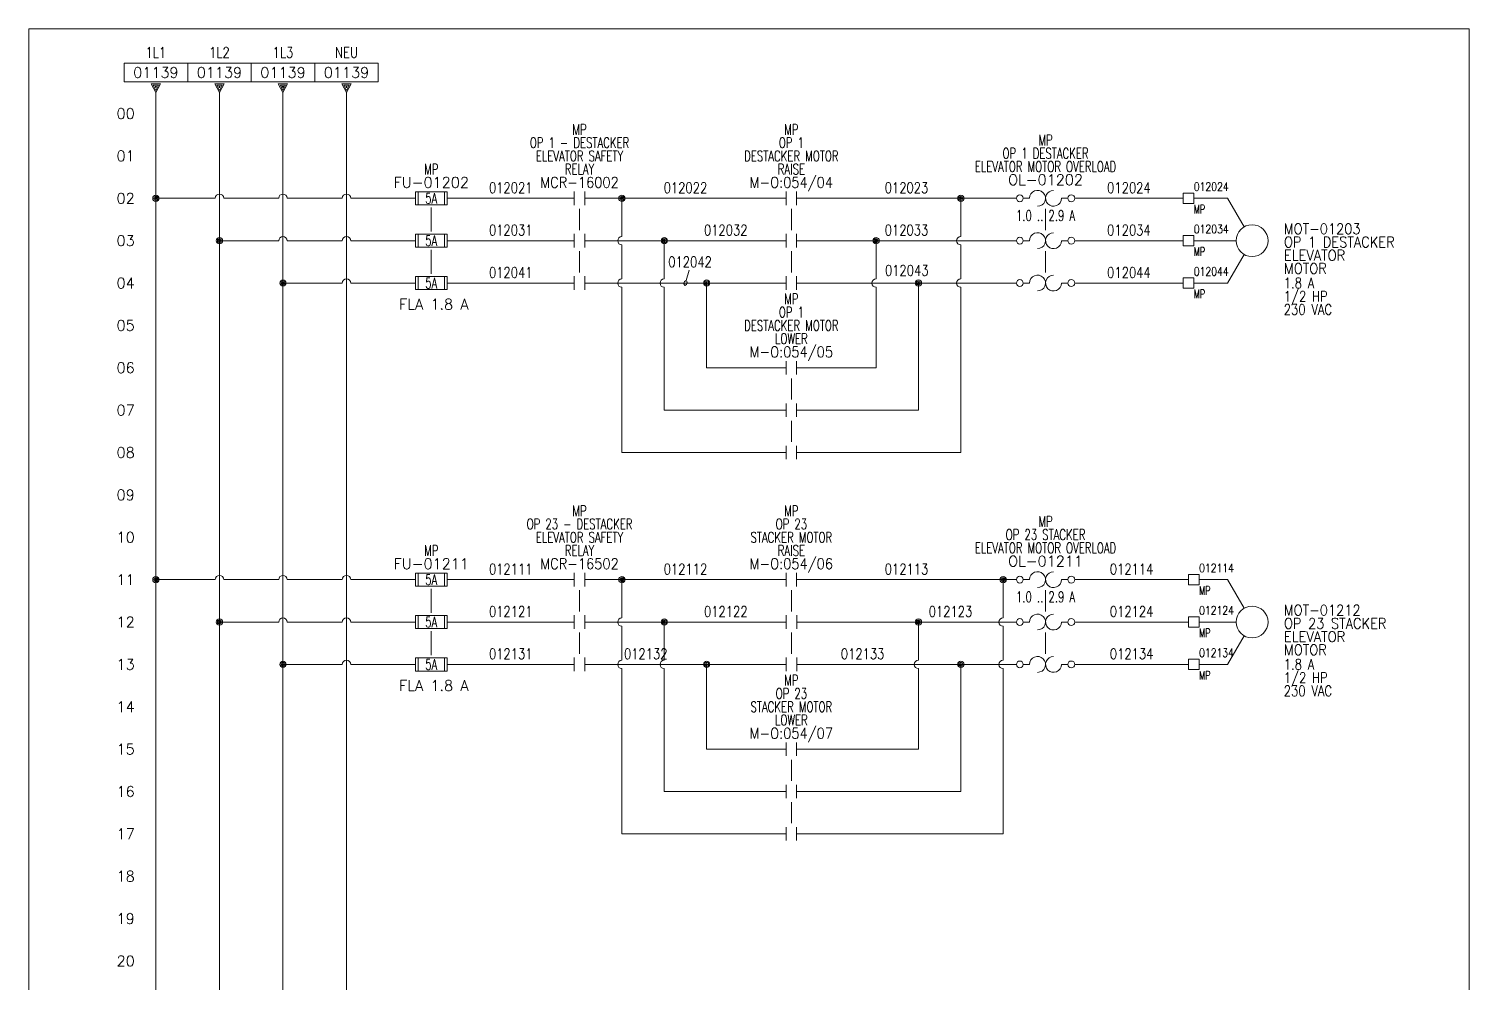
# Model space of a CAD drawing. Header units: inches. Extents: x 0 to 17, y 0 to 23.
# Drawn here: x 0 to 17, y 11.75 to 23 of the extents above; entities that cross this region are included whole.
import ezdxf
from ezdxf.enums import TextEntityAlignment as Align

# ---------------------------------------------------------------- set-up
doc = ezdxf.new("R2010")
doc.units = ezdxf.units.IN
doc.header["$MEASUREMENT"] = 0
doc.layers.get('0').update_dxf_attribs({"lineweight": 5})
for name, color, linetype, lineweight in [('DESC', 1, 'Continuous', 5), ('DESCCHILD', 1, 'Continuous', 5), ('LINK', 7, 'Continuous', 5), ('LOC', 252, 'Continuous', 5), ('MISC', 2, 'Continuous', 5), ('SYMS', 7, 'Continuous', 5), ('TAGS', 2, 'Continuous', 5), ('Title_Block_Info', 2, 'Continuous', 5), ('WIRENO', 1, 'Continuous', 5), ('WIRES', 7, 'Continuous', 5), ('XREF', 1, 'Continuous', 5)]:
    doc.layers.add(name, color=color, linetype=linetype, lineweight=lineweight)
doc.layers.add('WIRENO_DEST', color=1, linetype='Continuous')
doc.styles.get("Standard").update_dxf_attribs({"font": 'romans.shx'})
doc.styles.add('WD', font='romans.shx')

# ---------------------------------------------------------------- blocks, each defined once
blk = doc.blocks.new('WD_MLRH')
at = {"color": 2, "style": 'WD'}
blk.add_attdef('RUNGFIRST', text='', height=0.125, dxfattribs=at).set_placement((-0.25, 0), align=Align.MIDDLE_RIGHT)
at = {"style": 'WD', "flags": 1}
for tag, p in [('RUNGHORV', (-0.25, -0.127)), ('RUNGINC', (-0.25, -0.163)), ('WIRE-START', (-0.25, -0.356)), ('WIREMODE', (-0.25, -0.281)), ('RUNGDIST', (-0.25, -0.2)), ('RUNGCNT', (-0.25, -0.237)), ('WIREFMT', (-0.25, -0.321)), ('WIRE-GSUF', (-0.25, -0.396)), ('PH3SPACE', (-0.25, -0.437))]:
    blk.add_attdef(tag, text='', height=0.025, dxfattribs=at).set_placement(p, align=Align.RIGHT)
blk = doc.blocks.new('HA2D2')
for p, q in [((0.375, 0.344), (-0.375, 0.344)), ((-0.375, 0.344), (-0.375, 0.125)), ((0.375, 0.125), (0.375, 0.344)), ((-0.375, 0.125), (0.375, 0.125)), ((0.055, 0.102), (-0.055, 0.102)), ((-0.055, 0.102), (0, 0)), ((0, 0.023), (-0.031, 0.086)), ((-0.031, 0.086), (0.031, 0.086)), ((0, 0.055), (-0.008, 0.07)), ((-0.008, 0.07), (0.008, 0.07)), ((0, 0), (0.055, 0.102)), ((0.031, 0.086), (0, 0.023)), ((0.008, 0.07), (0, 0.055))]:
    blk.add_line(p, q)
at = {"style": 'WD', "width": 0.8, "flags": 8}
for tag, p in [('DESC1', (0, 0.722)), ('WIRENO', (0, 0.534))]:
    blk.add_attdef(tag, text='', height=0.125, dxfattribs=at).set_placement(p, align=Align.TOP_CENTER)
at = {"style": 'WD'}
blk.add_attdef('XREF', text='', height=0.125, dxfattribs=at).set_placement((0, 0.172), align=Align.CENTER)
at = {"style": 'WD', "flags": 1}
for tag, p in [('X8TERM01', (0, 0)), ('SIGCODE', (0.088, 0.066))]:
    blk.add_attdef(tag, p, '', height=0.01, dxfattribs=at)
blk = doc.blocks.new('WDDOT')
for radius in [0.0375, 0.0234, 0.0116]:
    blk.add_circle((0, 0), radius)
blk = doc.blocks.new('HFU1')
for p, q in [((-0.188, -0.078), (-0.188, 0.078)), ((-0.188, 0.078), (0.188, 0.078)), ((-0.156, 0.078), (-0.156, -0.078)), ((0.156, 0.078), (0.156, -0.078)), ((0.188, 0.078), (0.188, -0.078)), ((0.188, -0.078), (-0.188, -0.078))]:
    blk.add_line(p, q)
at = {"style": 'WD', "width": 0.7}
for tag, p in [('INST', (0, 0.451)), ('LOC', (0, 0.281))]:
    blk.add_attdef(tag, text='', height=0.125, dxfattribs=at).set_placement(p, align=Align.CENTER)
at = {"style": 'WD'}
blk.add_attdef('TAG1', text='', height=0.125, dxfattribs=at).set_placement((0, 0.125), align=Align.CENTER)
at = {"linetype": 'Continuous', "style": 'WD', "flags": 9}
for tag, p in [('ASSYCODE', (0.157, 0.251)), ('MFG', (0.156, 0.083)), ('CAT', (0.156, 0.102))]:
    blk.add_attdef(tag, text='', height=0.01, dxfattribs=at).set_placement(p, align=Align.CENTER)
at = {"style": 'WD', "width": 0.7}
blk.add_attdef('RATING1', text='', height=0.125, dxfattribs=at).set_placement((0, 0), align=Align.MIDDLE_CENTER)
at = {"style": 'WD'}
for tag, p, flags in [('X4TERM01', (-0.188, 0), 1), ('FAMILY', (0.129, 0.108), 9), ('X1TERM02', (0.188, 0), 1)]:
    blk.add_attdef(tag, p, '', height=0.01, dxfattribs=dict(at, flags=flags))
for tag, p in [('X2LINK', (0, 0.109)), ('X8LINK', (0, -0.109))]:
    blk.add_attdef(tag, p, '', height=0.01, dxfattribs=at)
at = {"linetype": 'Continuous', "style": 'WD', "flags": 8}
blk.add_attdef('TERM01', text='', height=0.125, dxfattribs=at).set_placement((-0.25, -0.031), align=Align.TOP_RIGHT)
blk.add_attdef('TERM02', text='', height=0.125, dxfattribs=at).set_placement((0.25, -0.031), align=Align.TOP_LEFT)
blk = doc.blocks.new('HFU2')
for p, q in [((-0.188, -0.078), (-0.188, 0.078)), ((-0.188, 0.078), (0.188, 0.078)), ((-0.156, 0.078), (-0.156, -0.078)), ((0.156, 0.078), (0.156, -0.078)), ((0.188, 0.078), (0.188, -0.078)), ((0.188, -0.078), (-0.188, -0.078))]:
    blk.add_line(p, q)
at = {"style": 'WD', "width": 0.7}
for tag, p in [('INST', (0, 0.451)), ('LOC', (0, 0.281))]:
    blk.add_attdef(tag, text='', height=0.125, dxfattribs=at).set_placement(p, align=Align.CENTER)
at = {"style": 'WD'}
blk.add_attdef('TAG2', text='', height=0.125, dxfattribs=at).set_placement((0, 0.125), align=Align.CENTER)
at = {"linetype": 'Continuous', "style": 'WD', "flags": 9}
for tag, p in [('FAMILY', (0.157, 0.251)), ('ASSYCODE', (0.188, 0.235)), ('MFG', (0.156, 0.083)), ('CAT', (0.156, 0.102))]:
    blk.add_attdef(tag, text='', height=0.01, dxfattribs=at).set_placement(p, align=Align.CENTER)
at = {"style": 'WD', "width": 0.7}
blk.add_attdef('RATING1', text='', height=0.125, dxfattribs=at).set_placement((0, 0), align=Align.MIDDLE_CENTER)
at = {"style": 'WD', "flags": 1}
for tag, p in [('X4TERM01', (-0.188, 0)), ('X1TERM02', (0.188, 0))]:
    blk.add_attdef(tag, p, '', height=0.01, dxfattribs=at)
at = {"style": 'WD'}
for tag, p in [('X2LINK', (0, 0.109)), ('X8LINK', (0, -0.109))]:
    blk.add_attdef(tag, p, '', height=0.01, dxfattribs=at)
at = {"linetype": 'Continuous', "style": 'WD', "flags": 8}
blk.add_attdef('TERM01', text='', height=0.125, dxfattribs=at).set_placement((-0.25, -0.031), align=Align.TOP_RIGHT)
blk.add_attdef('TERM02', text='', height=0.125, dxfattribs=at).set_placement((0.25, -0.031), align=Align.TOP_LEFT)
blk = doc.blocks.new('HMS21')
at = {"linetype": 'Continuous'}
for p, q in [((-0.062, 0.08), (-0.062, -0.08)), ((0.062, 0.08), (0.062, -0.08))]:
    blk.add_line(p, q, dxfattribs=at)
at = {"style": 'WD'}
for tag, width, p in [('LOC', 0.7, (0, 0.75)), ('DESC1', 0.7, (0, 0.594)), ('DESC2', 0.7, (0, 0.437)), ('DESC3', 0.7, (0, 0.281)), ('TAG2', 0.9, (0, 0.125)), ('XREF', 0.7, (0, -0.297)), ('INST', 0.7, (0, -0.438))]:
    blk.add_attdef(tag, text='', height=0.125, dxfattribs=dict(at, width=width)).set_placement(p, align=Align.CENTER)
for tag, p, flags in [('X4TERM01', (-0.062, 0), 1), ('X1TERM02', (0.062, 0), 1), ('FAMILY', (0.097, 0.053), 9), ('CONTACT', (0.097, 0.036), 1)]:
    blk.add_attdef(tag, p, '', height=0.01, dxfattribs=dict(at, flags=flags))
for tag, p in [('X2LINK', (0, 0.125)), ('X8LINK', (0, -0.125))]:
    blk.add_attdef(tag, p, '', height=0.01, dxfattribs=at)
at = {"linetype": 'Continuous', "style": 'WD', "flags": 8}
blk.add_attdef('TERM01', text='', height=0.125, dxfattribs=at).set_placement((-0.125, -0.031), align=Align.TOP_RIGHT)
blk.add_attdef('TERM02', text='', height=0.125, dxfattribs=at).set_placement((0.125, -0.031), align=Align.TOP_LEFT)
blk = doc.blocks.new('HOL11')
for p, q in [((-0.264, 0), (-0.188, 0)), ((0.188, 0), (0.264, 0))]:
    blk.add_line(p, q)
at = {"linetype": 'Continuous'}
for centre in [(-0.304, 0), (0.304, 0)]:
    blk.add_circle(centre, 0.04, dxfattribs=at)
for centre, start, end in [((-0.094, 0), 270.001, 180.002), ((0.094, 0), 90, 0.001)]:
    blk.add_arc(centre, 0.0938, start, end)
at = {"style": 'WD', "width": 0.7}
for tag, p in [('INST', (0, 0.795)), ('LOC', (0, 0.625)), ('DESC1', (0, 0.469)), ('DESC2', (0, 0.312)), ('RATING1', (0, -0.266))]:
    blk.add_attdef(tag, text='', height=0.125, dxfattribs=at).set_placement(p, align=Align.CENTER)
at = {"style": 'WD'}
blk.add_attdef('TAG1', text='', height=0.125, dxfattribs=at).set_placement((0, 0.156), align=Align.CENTER)
for tag, p, flags in [('X4TERM01', (-0.344, 0), 1), ('FAMILY', (0.205, 0.152), 9), ('X1TERM02', (0.344, 0), 1)]:
    blk.add_attdef(tag, p, '', height=0.01, dxfattribs=dict(at, flags=flags))
for tag, p in [('X2LINK', (0, 0.125)), ('X8LINK', (0, -0.125))]:
    blk.add_attdef(tag, p, '', height=0.01, dxfattribs=at)
at = {"linetype": 'Continuous', "style": 'WD', "flags": 9}
for tag, p in [('ASSYCODE', (0.219, 0.062)), ('MFG', (0.228, 0.089)), ('CAT', (0.23, 0.108))]:
    blk.add_attdef(tag, text='', height=0.01, dxfattribs=at).set_placement(p, align=Align.CENTER)
at = {"linetype": 'Continuous', "style": 'WD', "flags": 8}
blk.add_attdef('TERM01', text='', height=0.125, dxfattribs=at).set_placement((-0.406, -0.031), align=Align.TOP_RIGHT)
blk.add_attdef('TERM02', text='', height=0.125, dxfattribs=at).set_placement((0.406, -0.031), align=Align.TOP_LEFT)
blk = doc.blocks.new('HOL21')
for p, q in [((-0.264, 0), (-0.188, 0)), ((0.188, 0), (0.264, 0))]:
    blk.add_line(p, q)
at = {"linetype": 'Continuous'}
for centre in [(-0.304, 0), (0.304, 0)]:
    blk.add_circle(centre, 0.04, dxfattribs=at)
for centre, start, end in [((-0.094, 0), 270.001, 180.002), ((0.094, 0), 90, 0.001)]:
    blk.add_arc(centre, 0.0938, start, end)
at = {"style": 'WD', "width": 0.7}
for tag, p in [('INST', (0, 0.81)), ('LOC', (0, 0.641)), ('DESC1', (0, 0.484)), ('DESC2', (0, 0.328))]:
    blk.add_attdef(tag, text='', height=0.125, dxfattribs=at).set_placement(p, align=Align.CENTER)
at = {"style": 'WD'}
blk.add_attdef('TAG2', text='', height=0.125, dxfattribs=at).set_placement((0, 0.172), align=Align.CENTER)
for tag, p, flags in [('X4TERM01', (-0.344, 0), 1), ('FAMILY', (0.205, 0.152), 9), ('X1TERM02', (0.344, 0), 1)]:
    blk.add_attdef(tag, p, '', height=0.01, dxfattribs=dict(at, flags=flags))
for tag, p in [('X2LINK', (0, 0.125)), ('X8LINK', (0, -0.125))]:
    blk.add_attdef(tag, p, '', height=0.01, dxfattribs=at)
at = {"linetype": 'Continuous', "style": 'WD', "flags": 8}
blk.add_attdef('TERM01', text='', height=0.125, dxfattribs=at).set_placement((-0.406, -0.016), align=Align.TOP_RIGHT)
blk.add_attdef('TERM02', text='', height=0.125, dxfattribs=at).set_placement((0.406, -0.016), align=Align.TOP_LEFT)
blk = doc.blocks.new('WD_WNH')
at = {"linetype": 'Continuous', "style": 'WD', "width": 0.8}
blk.add_attdef('WIRENO', text='', height=0.125, dxfattribs=at).set_placement((0, 0.0625), align=Align.CENTER)
blk = doc.blocks.new('HMO13')
blk.add_circle((0, 0), 0.188)
at = {"style": 'WD'}
for tag, p, width in [('INST', (0.381, 0.403), 0.7), ('LOC', (0.381, 0.234), 0.7), ('TAG1', (0.375, 0.077), 0.9), ('DESC1', (0.376, -0.079), 0.9), ('DESC2', (0.376, -0.235), 0.9), ('DESC3', (0.376, -0.391), 0.9), ('RATING1', (0.375, -0.562), 0.8), ('RATING2', (0.375, -0.719), 0.8), ('RATING3', (0.375, -0.875), 0.8), ('RATING4', (0.375, -1.031), 0.8)]:
    blk.add_attdef(tag, p, '', height=0.125, dxfattribs=dict(at, width=width))
at = {"style": 'WD', "flags": 1}
for tag, p in [('X0TERM01', (-0.094, 0.162)), ('X4TERM02', (-0.188, 0)), ('X0TERM03', (-0.094, -0.162)), ('X0TERM04', (0.133, -0.133))]:
    blk.add_attdef(tag, p, '', height=0.01, dxfattribs=at)
at = {"style": 'WD', "flags": 9}
blk.add_attdef('FAMILY', text='', height=0.01, dxfattribs=at).set_placement((-0.005, 0.17), align=Align.CENTER)
at = {"linetype": 'Continuous', "style": 'WD', "flags": 9}
blk.add_attdef('ASSYCODE', text='', height=0.01, dxfattribs=at).set_placement((0, 0.125), align=Align.CENTER)
at = {"linetype": 'Continuous', "style": 'WD', "flags": 1}
for tag, p in [('MFG', (0, 0.14)), ('CAT', (0, 0.159))]:
    blk.add_attdef(tag, text='', height=0.01, dxfattribs=at).set_placement(p, align=Align.MIDDLE)
blk = doc.blocks.new('HT0W01')
for p, q in [((-0.062, 0.062), (0.062, 0.062)), ((-0.062, -0.062), (-0.062, 0.062)), ((0.062, 0.062), (0.062, -0.062)), ((0.062, -0.062), (-0.062, -0.062))]:
    blk.add_line(p, q)
at = {"linetype": 'Continuous', "style": 'WD'}
for tag, p, width, flags in [('WIRENO', (0.062, 0.087), 0.8, 8), ('TAGSTRIP', (0.05, -0.297), 0.9, 8), ('CAT', (0.213, -0.406), 0.8, 1)]:
    blk.add_attdef(tag, p, '', height=0.1, dxfattribs=dict(at, width=width, flags=flags))
at = {"style": 'WD', "width": 0.7}
for tag, p in [('INST', (0.062, 0.214)), ('LOC', (0.062, -0.178))]:
    blk.add_attdef(tag, p, '', height=0.1, dxfattribs=at)
at = {"style": 'WD', "flags": 1}
for tag, p, height in [('X4TERM01', (-0.062, 0), 0.01), ('X4TERMDESC01', (-0.055, -0.023), 0.025), ('X2TERMDESC01', (-0.006, 0.029), 0.025), ('X2TERM01', (0, 0.062), 0.01), ('X1TERMDESC01', (0.039, 0.007), 0.025), ('X1TERM01', (0.062, 0), 0.01), ('X8TERM01', (0, -0.062), 0.01), ('X8TERMDESC01', (0, -0.054), 0.025)]:
    blk.add_attdef(tag, p, '', height=height, dxfattribs=at)
at = {"linetype": 'Continuous', "style": 'WD', "width": 0.8, "flags": 1}
blk.add_attdef('MFG', text='', height=0.1, dxfattribs=at).set_placement((0.088, -0.406), align=Align.RIGHT)
at = {"style": 'WD', "width": 0.7, "flags": 1}
blk.add_attdef('ASSYCODE', (0.062, -0.281), '', height=0.01, dxfattribs=at)
blk = doc.blocks.new('TB_P')
at = {"color": 5, "linetype": 'Continuous'}
blk.add_lwpolyline([(0, 0), (17, 0), (17, 23), (0, 23)], close=True, dxfattribs=at)
at = {"color": 2, "linetype": 'Continuous', "style": 'WD', "flags": 1}
for tag, p in [('REV1_NO', (1.734, 3.29)), ('REV1_BY', (7.303, 3.29)), ('REV1_DATE', (9.562, 3.29)), ('REV2_NO', (1.734, 3.04)), ('REV2_BY', (7.303, 3.04)), ('REV2_DATE', (9.562, 3.04)), ('REV3_NO', (1.734, 2.79)), ('REV3_BY', (7.303, 2.79)), ('REV3_DATE', (9.562, 2.79)), ('REV4_NO', (1.734, 2.54)), ('REV4_BY', (7.303, 2.54)), ('REV4_DATE', (9.562, 2.54)), ('REV5_NO', (1.734, 2.29)), ('REV5_BY', (7.303, 2.29)), ('REV5_DATE', (9.562, 2.29)), ('REV6_NO', (1.734, 2.04)), ('REV6_BY', (7.303, 2.04)), ('REV6_DATE', (9.562, 2.04)), ('REV7_NO', (1.734, 1.79)), ('REV7_BY', (7.303, 1.79)), ('REV7_DATE', (9.562, 1.79)), ('REV8_NO', (1.734, 1.54)), ('REV8_BY', (7.303, 1.54)), ('REV8_DATE', (9.562, 1.54)), ('REV9_NO', (1.734, 1.29)), ('REV9_BY', (7.303, 1.29)), ('REV9_DATE', (9.562, 1.29))]:
    blk.add_attdef(tag, text='', height=0.15, dxfattribs=at).set_placement(p, align=Align.MIDDLE_CENTER)
for tag, p in [('REV1_CHANGE', (2.292, 3.29)), ('REV2_CHANGE', (2.292, 3.04)), ('REV3_CHANGE', (2.292, 2.79)), ('REV4_CHANGE', (2.292, 2.54)), ('REV5_CHANGE', (2.292, 2.29)), ('REV6_CHANGE', (2.292, 2.04)), ('REV7_CHANGE', (2.292, 1.79)), ('REV8_CHANGE', (2.292, 1.54)), ('REV9_CHANGE', (2.292, 1.29))]:
    blk.add_attdef(tag, text='', height=0.15, dxfattribs=at).set_placement(p, align=Align.MIDDLE_LEFT)
at = {"layer": 'Title_Block_Info', "ltscale": 0.1}
for tag, p in [('CUSTOMER', (6.842, 0.833)), ('JOB DESCRIPTION LINE', (6.842, 0.5)), ('DRAWING DESCRIPTION', (6.842, 0.167))]:
    blk.add_attdef(tag, text='', height=0.15, dxfattribs=at).set_placement(p, align=Align.MIDDLE_LEFT)
at = {"layer": 'Title_Block_Info', "ltscale": 0.1, "style": 'WD'}
for tag, p in [('JOB #', (12.752, 0.833)), ('SEC. NO.', (14.75, 0.833)), ('SHT. NO.', (16.312, 0.833)), ('NAME', (12.795, 0.5)), ('REV', (16.194, 0.5))]:
    blk.add_attdef(tag, text='', height=0.125, dxfattribs=at).set_placement(p, align=Align.MIDDLE_CENTER)
blk.add_attdef('DATE', text='', height=0.125, dxfattribs=at).set_placement((15.188, 0.5), align=Align.MIDDLE_RIGHT)
blk.add_attdef('FILE NUMBER', text='', height=0.125, dxfattribs=at).set_placement((12.591, 0.167), align=Align.MIDDLE_LEFT)

msp = doc.modelspace()

# ---------------------------------------------------------------- linework, layer by layer
at = {"layer": 'LINK'}
for points in [[(4.75, 20.891), (4.75, 20.609)], [(6.5, 20.875), (6.5, 20.625)], [(9, 20.875), (9, 20.625)], [(12, 20.875), (12, 20.625)], [(4.75, 20.391), (4.75, 20.109)], [(6.5, 20.375), (6.5, 20.125)], [(9, 20.375), (9, 20.125)], [(12, 20.375), (12, 20.125)], [(9, 18.875), (9, 18.625)], [(9, 18.375), (9, 18.125)], [(4.75, 16.391), (4.75, 16.109)], [(6.5, 16.375), (6.5, 16.125)], [(9, 16.375), (9.001, 16.125)], [(12, 16.375), (12, 16.125)], [(4.75, 15.891), (4.75, 15.609)], [(6.5, 15.875), (6.5, 15.625)], [(9.001, 15.875), (9.001, 15.625)], [(12, 15.875), (12, 15.625)], [(9, 14.375), (9, 14.125)], [(9, 13.875), (9, 13.625)]]:
    msp.add_lwpolyline(points, dxfattribs=at)
at = {"layer": 'WIRENO'}
msp.add_lwpolyline([(7.794, 20.151), (7.759, 20.03), (7.739, 20.019), (7.731, 19.99), (7.741, 19.97), (7.761, 19.981), (7.769, 20.011), (7.764, 20.02)], dxfattribs=at)
at = {"layer": 'WIRES'}
for p, q in [((1.5, 22.25), (1.5, 2.25)), ((2.25, 22.25), (2.25, 2.25)), ((3, 22.25), (3, 2.25)), ((3.75, 22.25), (3.75, 2.25)), ((1.5, 21), (2.2, 21)), ((2.3, 21), (2.95, 21)), ((3.05, 21), (3.7, 21)), ((3.8, 21), (4.562, 21)), ((4.938, 21), (6.438, 21)), ((6.562, 21), (8.937, 21)), ((7, 21), (7, 20.55)), ((9.062, 21), (11.656, 21)), ((11, 20.55), (11, 21)), ((13.625, 21), (12.344, 21)), ((14.149, 21), (13.75, 21)), ((14.344, 20.662), (14.149, 21)), ((2.25, 20.5), (2.95, 20.5)), ((3.05, 20.5), (3.7, 20.5)), ((3.8, 20.5), (4.562, 20.5)), ((4.938, 20.5), (6.438, 20.5)), ((6.562, 20.5), (8.937, 20.5)), ((7, 20.45), (7, 20.05)), ((7.5, 20.5), (7.5, 20.05)), ((9.062, 20.5), (11.656, 20.5)), ((10, 20.5), (10, 20.05)), ((11, 20.05), (11, 20.45)), ((12.344, 20.5), (13.625, 20.5)), ((13.75, 20.5), (14.25, 20.5)), ((14.344, 20.338), (14.149, 20)), ((3, 20), (3.7, 20)), ((3.8, 20), (4.562, 20)), ((4.938, 20), (6.438, 20)), ((6.562, 20), (8.937, 20)), ((7, 19.95), (7, 18)), ((7.5, 19.95), (7.5, 18.5)), ((8, 20), (8, 19)), ((9.062, 20), (11.656, 20)), ((10, 19.95), (10, 19)), ((10.5, 18.5), (10.5, 20)), ((11, 18), (11, 19.95)), ((13.625, 20), (12.344, 20)), ((14.149, 20), (13.75, 20)), ((8, 19), (8.937, 19)), ((9.062, 19), (10, 19)), ((7.5, 18.5), (8.937, 18.5)), ((9.062, 18.5), (10.5, 18.5)), ((7, 18), (8.937, 18)), ((9.062, 18), (11, 18)), ((1.5, 16.5), (2.2, 16.5)), ((2.3, 16.5), (2.95, 16.5)), ((3.05, 16.5), (3.7, 16.5)), ((3.8, 16.5), (4.562, 16.5)), ((4.938, 16.5), (6.438, 16.5)), ((8.937, 16.5), (6.562, 16.5)), ((7, 16.05), (7, 16.5)), ((9.062, 16.5), (11.656, 16.5)), ((11.5, 16.05), (11.5, 16.5)), ((13.688, 16.5), (12.344, 16.5)), ((14.149, 16.5), (13.812, 16.5)), ((14.344, 16.162), (14.149, 16.5)), ((2.25, 16), (2.95, 16)), ((3.05, 16), (3.7, 16)), ((3.8, 16), (4.562, 16)), ((4.938, 16), (6.438, 16)), ((8.938, 16), (6.562, 16)), ((7.5, 15.55), (7.5, 16)), ((9.062, 16), (11.656, 16)), ((10.5, 16), (10.5, 15.55)), ((12.344, 16), (13.688, 16)), ((13.812, 16), (14.25, 16)), ((7, 15.55), (7, 15.95)), ((11.5, 15.55), (11.5, 15.95)), ((14.344, 15.838), (14.149, 15.5)), ((3, 15.5), (3.7, 15.5)), ((3.8, 15.5), (4.562, 15.5)), ((4.938, 15.5), (6.438, 15.5)), ((8, 15.5), (6.562, 15.5)), ((8, 15.5), (8, 14.5)), ((8, 15.5), (8.938, 15.5)), ((9.062, 15.5), (11.656, 15.5)), ((11, 14), (11, 15.5)), ((13.688, 15.5), (12.344, 15.5)), ((14.149, 15.5), (13.812, 15.5)), ((7, 13.5), (7, 15.45)), ((7.5, 14), (7.5, 15.45)), ((10.5, 15.45), (10.5, 14.5)), ((11.5, 13.5), (11.5, 15.45)), ((8, 14.5), (8.938, 14.5)), ((9.063, 14.5), (10.5, 14.5)), ((7.5, 14), (8.938, 14)), ((9.063, 14), (11, 14)), ((7, 13.5), (8.938, 13.5)), ((9.063, 13.5), (11.5, 13.5))]:
    msp.add_line(p, q, dxfattribs=at)
for centre, start, end in [((2.25, 21), 0, 180), ((3, 21), 0, 180), ((3.75, 21), 0, 180), ((3, 20.5), 0, 180), ((3.75, 20.5), 0, 180), ((7, 20.5), 90, 270), ((11, 20.5), 90, 270), ((3.75, 20), 0, 180), ((7, 20), 90, 270), ((7.5, 20), 90, 270), ((10, 20), 90, 270), ((11, 20), 90, 270), ((2.25, 16.5), 0, 180), ((3, 16.5), 0, 180), ((3.75, 16.5), 0, 180), ((3, 16), 0, 180), ((3.75, 16), 0, 180), ((7, 16), 90, 270), ((11.5, 16), 90, 270), ((3.75, 15.5), 0, 180), ((7, 15.5), 90, 270), ((7.5, 15.5), 90, 270), ((10.5, 15.5), 90, 270), ((11.5, 15.5), 90, 270)]:
    msp.add_arc(centre, 0.05, start, end, dxfattribs=at)

# ---------------------------------------------------------------- block references
msp.add_blockref('TB_P', (0, 0))
msp.add_blockref('WD_MLRH', (1.5, 22)).add_auto_attribs({'RUNGFIRST': '00'})
at = {"layer": 'SYMS'}
ref = msp.add_blockref('HA2D2', (1.5, 22.25), dxfattribs=at)
ref.add_attrib('XREF', '01139', dxfattribs={"layer": 'XREF', "height": 0.125, "style": 'WD'}).set_placement((1.5, 22.422), align=Align.CENTER)
ref.add_attrib('WIRENO', '1L1', dxfattribs={"layer": 'WIRENO_DEST', "height": 0.125, "style": 'WD', "width": 0.8, "flags": 8}).set_placement((1.5, 22.784), align=Align.TOP_CENTER)
ref = msp.add_blockref('HA2D2', (2.25, 22.25), dxfattribs=at)
ref.add_attrib('XREF', '01139', dxfattribs={"layer": 'XREF', "height": 0.125, "style": 'WD'}).set_placement((2.25, 22.422), align=Align.CENTER)
ref.add_attrib('WIRENO', '1L2', dxfattribs={"layer": 'WIRENO_DEST', "height": 0.125, "style": 'WD', "width": 0.8, "flags": 8}).set_placement((2.25, 22.784), align=Align.TOP_CENTER)
ref = msp.add_blockref('HA2D2', (3, 22.25), dxfattribs=at)
ref.add_attrib('XREF', '01139', dxfattribs={"layer": 'XREF', "height": 0.125, "style": 'WD'}).set_placement((3, 22.422), align=Align.CENTER)
ref.add_attrib('WIRENO', '1L3', dxfattribs={"layer": 'WIRENO_DEST', "height": 0.125, "style": 'WD', "width": 0.8, "flags": 8}).set_placement((3, 22.784), align=Align.TOP_CENTER)
ref = msp.add_blockref('HA2D2', (3.75, 22.25), dxfattribs=at)
ref.add_attrib('XREF', '01139', dxfattribs={"layer": 'XREF', "height": 0.125, "style": 'WD'}).set_placement((3.75, 22.422), align=Align.CENTER)
ref.add_attrib('WIRENO', 'NEU', dxfattribs={"layer": 'WIRENO_DEST', "height": 0.125, "style": 'WD', "width": 0.8, "flags": 8}).set_placement((3.75, 22.784), align=Align.TOP_CENTER)
ref = msp.add_blockref('HMS21', (6.5, 21), dxfattribs=at)
ref.add_attrib('TAG2', 'MCR-16002', dxfattribs={"layer": 'TAGS', "height": 0.125, "style": 'WD', "width": 0.9}).set_placement((6.5, 21.125), align=Align.CENTER)
ref.add_attrib('DESC1', 'OP 1 - DESTACKER', dxfattribs={"layer": 'DESCCHILD', "height": 0.125, "style": 'WD', "width": 0.7}).set_placement((6.5, 21.594), align=Align.CENTER)
ref.add_attrib('DESC2', 'ELEVATOR SAFETY', dxfattribs={"layer": 'DESCCHILD', "height": 0.125, "style": 'WD', "width": 0.7}).set_placement((6.5, 21.437), align=Align.CENTER)
ref.add_attrib('LOC', 'MP', dxfattribs={"layer": 'LOC', "height": 0.125, "style": 'WD', "width": 0.7}).set_placement((6.5, 21.75), align=Align.CENTER)
ref.add_attrib('DESC3', 'RELAY', dxfattribs={"layer": 'DESCCHILD', "height": 0.125, "style": 'WD', "width": 0.7}).set_placement((6.5, 21.281), align=Align.CENTER)
ref = msp.add_blockref('HMS21', (9, 21), dxfattribs=at)
ref.add_attrib('TAG2', 'M-O:054/04', dxfattribs={"layer": 'TAGS', "height": 0.125, "style": 'WD', "width": 0.9}).set_placement((9, 21.125), align=Align.CENTER)
ref.add_attrib('DESC1', 'OP 1', dxfattribs={"layer": 'DESCCHILD', "height": 0.125, "style": 'WD', "width": 0.7}).set_placement((9, 21.594), align=Align.CENTER)
ref.add_attrib('DESC2', 'DESTACKER MOTOR', dxfattribs={"layer": 'DESCCHILD', "height": 0.125, "style": 'WD', "width": 0.7}).set_placement((9, 21.437), align=Align.CENTER)
ref.add_attrib('LOC', 'MP', dxfattribs={"layer": 'LOC', "height": 0.125, "style": 'WD', "width": 0.7}).set_placement((9, 21.75), align=Align.CENTER)
ref.add_attrib('DESC3', 'RAISE', dxfattribs={"layer": 'DESCCHILD', "height": 0.125, "style": 'WD', "width": 0.7}).set_placement((9, 21.281), align=Align.CENTER)
ref = msp.add_blockref('HOL11', (12, 21), dxfattribs=at)
ref.add_attrib('RATING1', '1.0 .. 2.9 A', dxfattribs={"layer": 'MISC', "height": 0.125, "style": 'WD', "width": 0.7}).set_placement((12, 20.734), align=Align.CENTER)
ref.add_attrib('TAG1', 'OL-01202', dxfattribs={"layer": 'TAGS', "height": 0.125, "style": 'WD'}).set_placement((12, 21.156), align=Align.CENTER)
ref.add_attrib('DESC1', 'OP 1 DESTACKER', dxfattribs={"layer": 'DESC', "height": 0.125, "style": 'WD', "width": 0.7}).set_placement((12, 21.469), align=Align.CENTER)
ref.add_attrib('DESC2', 'ELEVATOR MOTOR OVERLOAD', dxfattribs={"layer": 'DESC', "height": 0.125, "style": 'WD', "width": 0.7}).set_placement((12, 21.312), align=Align.CENTER)
ref.add_attrib('LOC', 'MP', dxfattribs={"layer": 'LOC', "height": 0.125, "style": 'WD', "width": 0.7}).set_placement((12, 21.625), align=Align.CENTER)
ref = msp.add_blockref('HFU1', (4.75, 21), dxfattribs=at)
ref.add_attrib('TAG1', 'FU-01202', dxfattribs={"layer": 'TAGS', "height": 0.125, "style": 'WD'}).set_placement((4.75, 21.125), align=Align.CENTER)
ref.add_attrib('LOC', 'MP', dxfattribs={"layer": 'LOC', "height": 0.125, "style": 'WD', "width": 0.7}).set_placement((4.75, 21.281), align=Align.CENTER)
ref.add_attrib('RATING1', '5A', dxfattribs={"layer": 'MISC', "height": 0.125, "style": 'WD', "width": 0.7}).set_placement((4.75, 21), align=Align.MIDDLE_CENTER)
ref = msp.add_blockref('HT0W01', (13.688, 21), dxfattribs=at)
ref.add_attrib('WIRENO', '012024', (13.75, 21.087), dxfattribs={"layer": 'WIRENO', "linetype": 'Continuous', "height": 0.1, "style": 'WD', "width": 0.8, "flags": 8})
ref.add_attrib('LOC', 'MP', (13.75, 20.822), dxfattribs={"layer": 'LOC', "height": 0.1, "style": 'WD', "width": 0.7})
for name, p in [('WDDOT', (1.5, 21)), ('WDDOT', (7, 21)), ('WDDOT', (11, 21)), ('HMS21', (6.5, 20.5)), ('HMS21', (9, 20.5)), ('HOL21', (12, 20.5)), ('WDDOT', (2.25, 20.5)), ('WDDOT', (7.5, 20.5)), ('WDDOT', (10, 20.5)), ('HMS21', (6.5, 20)), ('HMS21', (9, 20)), ('HOL21', (12, 20)), ('WDDOT', (3, 20)), ('WDDOT', (8, 20)), ('WDDOT', (10.5, 20)), ('HMS21', (9, 18.5)), ('HMS21', (9, 18)), ('WDDOT', (1.5, 16.5)), ('WDDOT', (7, 16.5)), ('WDDOT', (11.5, 16.5)), ('WDDOT', (2.25, 16)), ('HMS21', (6.5, 16)), ('WDDOT', (7.5, 16)), ('HMS21', (9.001, 16)), ('WDDOT', (10.5, 16)), ('HOL21', (12, 16)), ('WDDOT', (3, 15.5)), ('HMS21', (6.5, 15.5)), ('WDDOT', (8, 15.5)), ('HMS21', (9.001, 15.5)), ('WDDOT', (11, 15.5)), ('HOL21', (12, 15.5)), ('HMS21', (9, 14)), ('HMS21', (9, 13.5))]:
    msp.add_blockref(name, p, dxfattribs=at)
ref = msp.add_blockref('HFU2', (4.75, 20.5), dxfattribs=at)
ref.add_attrib('RATING1', '5A', dxfattribs={"layer": 'MISC', "height": 0.125, "style": 'WD', "width": 0.7}).set_placement((4.75, 20.5), align=Align.MIDDLE_CENTER)
ref = msp.add_blockref('HT0W01', (13.688, 20.5), dxfattribs=at)
ref.add_attrib('WIRENO', '012034', (13.75, 20.587), dxfattribs={"layer": 'WIRENO', "linetype": 'Continuous', "height": 0.1, "style": 'WD', "width": 0.8, "flags": 8})
ref.add_attrib('LOC', 'MP', (13.75, 20.322), dxfattribs={"layer": 'LOC', "height": 0.1, "style": 'WD', "width": 0.7})
ref = msp.add_blockref('HMO13', (14.438, 20.5), dxfattribs=at)
ref.add_attrib('TAG1', 'MOT-01203', (14.812, 20.577), dxfattribs={"layer": 'TAGS', "height": 0.125, "style": 'WD', "width": 0.9})
ref.add_attrib('DESC2', 'ELEVATOR', (14.814, 20.265), dxfattribs={"layer": 'DESC', "height": 0.125, "style": 'WD', "width": 0.9})
ref.add_attrib('DESC1', 'OP 1 DESTACKER', (14.814, 20.421), dxfattribs={"layer": 'DESC', "height": 0.125, "style": 'WD', "width": 0.9})
ref.add_attrib('RATING1', '1.8 A', (14.812, 19.938), dxfattribs={"layer": 'MISC', "height": 0.125, "style": 'WD', "width": 0.8})
ref.add_attrib('RATING2', '1/2 HP', (14.812, 19.781), dxfattribs={"layer": 'MISC', "height": 0.125, "style": 'WD', "width": 0.8})
ref.add_attrib('RATING3', '230 VAC', (14.812, 19.625), dxfattribs={"layer": 'MISC', "height": 0.125, "style": 'WD', "width": 0.8})
ref.add_attrib('DESC3', 'MOTOR', (14.814, 20.109), dxfattribs={"layer": 'DESC', "height": 0.125, "style": 'WD', "width": 0.9})
ref = msp.add_blockref('HFU2', (4.75, 20), dxfattribs=at)
ref.add_attrib('RATING1', '5A', dxfattribs={"layer": 'MISC', "height": 0.125, "style": 'WD', "width": 0.7}).set_placement((4.75, 20), align=Align.MIDDLE_CENTER)
ref = msp.add_blockref('HT0W01', (13.688, 20), dxfattribs=at)
ref.add_attrib('WIRENO', '012044', (13.75, 20.087), dxfattribs={"layer": 'WIRENO', "linetype": 'Continuous', "height": 0.1, "style": 'WD', "width": 0.8, "flags": 8})
ref.add_attrib('LOC', 'MP', (13.75, 19.822), dxfattribs={"layer": 'LOC', "height": 0.1, "style": 'WD', "width": 0.7})
ref = msp.add_blockref('HMS21', (9, 19), dxfattribs=at)
ref.add_attrib('TAG2', 'M-O:054/05', dxfattribs={"layer": 'TAGS', "height": 0.125, "style": 'WD', "width": 0.9}).set_placement((9, 19.125), align=Align.CENTER)
ref.add_attrib('DESC1', 'OP 1', dxfattribs={"layer": 'DESCCHILD', "height": 0.125, "style": 'WD', "width": 0.7}).set_placement((9, 19.594), align=Align.CENTER)
ref.add_attrib('DESC2', 'DESTACKER MOTOR', dxfattribs={"layer": 'DESCCHILD', "height": 0.125, "style": 'WD', "width": 0.7}).set_placement((9, 19.437), align=Align.CENTER)
ref.add_attrib('LOC', 'MP', dxfattribs={"layer": 'LOC', "height": 0.125, "style": 'WD', "width": 0.7}).set_placement((9, 19.75), align=Align.CENTER)
ref.add_attrib('DESC3', 'LOWER', dxfattribs={"layer": 'DESCCHILD', "height": 0.125, "style": 'WD', "width": 0.7}).set_placement((9, 19.281), align=Align.CENTER)
ref = msp.add_blockref('HMS21', (6.5, 16.5), dxfattribs=at)
ref.add_attrib('TAG2', 'MCR-16502', dxfattribs={"layer": 'TAGS', "height": 0.125, "style": 'WD', "width": 0.9}).set_placement((6.5, 16.625), align=Align.CENTER)
ref.add_attrib('DESC1', 'OP 23 - DESTACKER', dxfattribs={"layer": 'DESCCHILD', "height": 0.125, "style": 'WD', "width": 0.7}).set_placement((6.5, 17.094), align=Align.CENTER)
ref.add_attrib('DESC2', 'ELEVATOR SAFETY', dxfattribs={"layer": 'DESCCHILD', "height": 0.125, "style": 'WD', "width": 0.7}).set_placement((6.5, 16.937), align=Align.CENTER)
ref.add_attrib('LOC', 'MP', dxfattribs={"layer": 'LOC', "height": 0.125, "style": 'WD', "width": 0.7}).set_placement((6.5, 17.25), align=Align.CENTER)
ref.add_attrib('DESC3', 'RELAY', dxfattribs={"layer": 'DESCCHILD', "height": 0.125, "style": 'WD', "width": 0.7}).set_placement((6.5, 16.781), align=Align.CENTER)
ref = msp.add_blockref('HMS21', (9, 16.5), dxfattribs=at)
ref.add_attrib('TAG2', 'M-O:054/06', dxfattribs={"layer": 'TAGS', "height": 0.125, "style": 'WD', "width": 0.9}).set_placement((9, 16.625), align=Align.CENTER)
ref.add_attrib('DESC1', 'OP 23', dxfattribs={"layer": 'DESCCHILD', "height": 0.125, "style": 'WD', "width": 0.7}).set_placement((9, 17.094), align=Align.CENTER)
ref.add_attrib('DESC2', 'STACKER MOTOR', dxfattribs={"layer": 'DESCCHILD', "height": 0.125, "style": 'WD', "width": 0.7}).set_placement((9, 16.937), align=Align.CENTER)
ref.add_attrib('LOC', 'MP', dxfattribs={"layer": 'LOC', "height": 0.125, "style": 'WD', "width": 0.7}).set_placement((9, 17.25), align=Align.CENTER)
ref.add_attrib('DESC3', 'RAISE', dxfattribs={"layer": 'DESCCHILD', "height": 0.125, "style": 'WD', "width": 0.7}).set_placement((9, 16.781), align=Align.CENTER)
ref = msp.add_blockref('HOL11', (12, 16.5), dxfattribs=at)
ref.add_attrib('RATING1', '1.0 .. 2.9 A', dxfattribs={"layer": 'MISC', "height": 0.125, "style": 'WD', "width": 0.7}).set_placement((12, 16.234), align=Align.CENTER)
ref.add_attrib('TAG1', 'OL-01211', dxfattribs={"layer": 'TAGS', "height": 0.125, "style": 'WD'}).set_placement((12, 16.656), align=Align.CENTER)
ref.add_attrib('DESC1', 'OP 23 STACKER', dxfattribs={"layer": 'DESC', "height": 0.125, "style": 'WD', "width": 0.7}).set_placement((12, 16.969), align=Align.CENTER)
ref.add_attrib('DESC2', 'ELEVATOR MOTOR OVERLOAD', dxfattribs={"layer": 'DESC', "height": 0.125, "style": 'WD', "width": 0.7}).set_placement((12, 16.812), align=Align.CENTER)
ref.add_attrib('LOC', 'MP', dxfattribs={"layer": 'LOC', "height": 0.125, "style": 'WD', "width": 0.7}).set_placement((12, 17.125), align=Align.CENTER)
ref = msp.add_blockref('HFU1', (4.75, 16.5), dxfattribs=at)
ref.add_attrib('TAG1', 'FU-01211', dxfattribs={"layer": 'TAGS', "height": 0.125, "style": 'WD'}).set_placement((4.75, 16.625), align=Align.CENTER)
ref.add_attrib('LOC', 'MP', dxfattribs={"layer": 'LOC', "height": 0.125, "style": 'WD', "width": 0.7}).set_placement((4.75, 16.781), align=Align.CENTER)
ref.add_attrib('RATING1', '5A', dxfattribs={"layer": 'MISC', "height": 0.125, "style": 'WD', "width": 0.7}).set_placement((4.75, 16.5), align=Align.MIDDLE_CENTER)
ref = msp.add_blockref('HT0W01', (13.75, 16.5), dxfattribs=at)
ref.add_attrib('WIRENO', '012114', (13.812, 16.587), dxfattribs={"layer": 'WIRENO', "linetype": 'Continuous', "height": 0.1, "style": 'WD', "width": 0.8, "flags": 8})
ref.add_attrib('LOC', 'MP', (13.812, 16.322), dxfattribs={"layer": 'LOC', "height": 0.1, "style": 'WD', "width": 0.7})
ref = msp.add_blockref('HT0W01', (13.75, 16), dxfattribs=at)
ref.add_attrib('WIRENO', '012124', (13.812, 16.087), dxfattribs={"layer": 'WIRENO', "linetype": 'Continuous', "height": 0.1, "style": 'WD', "width": 0.8, "flags": 8})
ref.add_attrib('LOC', 'MP', (13.812, 15.822), dxfattribs={"layer": 'LOC', "height": 0.1, "style": 'WD', "width": 0.7})
ref = msp.add_blockref('HMO13', (14.438, 16), dxfattribs=at)
ref.add_attrib('TAG1', 'MOT-01212', (14.812, 16.077), dxfattribs={"layer": 'TAGS', "height": 0.125, "style": 'WD', "width": 0.9})
ref.add_attrib('DESC2', 'ELEVATOR', (14.814, 15.765), dxfattribs={"layer": 'DESC', "height": 0.125, "style": 'WD', "width": 0.9})
ref.add_attrib('DESC1', 'OP 23 STACKER', (14.814, 15.921), dxfattribs={"layer": 'DESC', "height": 0.125, "style": 'WD', "width": 0.9})
ref.add_attrib('RATING1', '1.8 A', (14.812, 15.438), dxfattribs={"layer": 'MISC', "height": 0.125, "style": 'WD', "width": 0.8})
ref.add_attrib('RATING2', '1/2 HP', (14.812, 15.281), dxfattribs={"layer": 'MISC', "height": 0.125, "style": 'WD', "width": 0.8})
ref.add_attrib('RATING3', '230 VAC', (14.812, 15.125), dxfattribs={"layer": 'MISC', "height": 0.125, "style": 'WD', "width": 0.8})
ref.add_attrib('DESC3', 'MOTOR', (14.814, 15.609), dxfattribs={"layer": 'DESC', "height": 0.125, "style": 'WD', "width": 0.9})
ref = msp.add_blockref('HFU2', (4.75, 16), dxfattribs=at)
ref.add_attrib('RATING1', '5A', dxfattribs={"layer": 'MISC', "height": 0.125, "style": 'WD', "width": 0.7}).set_placement((4.75, 16), align=Align.MIDDLE_CENTER)
ref = msp.add_blockref('HT0W01', (13.75, 15.5), dxfattribs=at)
ref.add_attrib('WIRENO', '012134', (13.812, 15.587), dxfattribs={"layer": 'WIRENO', "linetype": 'Continuous', "height": 0.1, "style": 'WD', "width": 0.8, "flags": 8})
ref.add_attrib('LOC', 'MP', (13.812, 15.322), dxfattribs={"layer": 'LOC', "height": 0.1, "style": 'WD', "width": 0.7})
ref = msp.add_blockref('HFU2', (4.75, 15.5), dxfattribs=at)
ref.add_attrib('RATING1', '5A', dxfattribs={"layer": 'MISC', "height": 0.125, "style": 'WD', "width": 0.7}).set_placement((4.75, 15.5), align=Align.MIDDLE_CENTER)
ref = msp.add_blockref('HMS21', (9, 14.5), dxfattribs=at)
ref.add_attrib('TAG2', 'M-O:054/07', dxfattribs={"layer": 'TAGS', "height": 0.125, "style": 'WD', "width": 0.9}).set_placement((9, 14.625), align=Align.CENTER)
ref.add_attrib('DESC1', 'OP 23', dxfattribs={"layer": 'DESCCHILD', "height": 0.125, "style": 'WD', "width": 0.7}).set_placement((9, 15.094), align=Align.CENTER)
ref.add_attrib('DESC2', 'STACKER MOTOR', dxfattribs={"layer": 'DESCCHILD', "height": 0.125, "style": 'WD', "width": 0.7}).set_placement((9, 14.937), align=Align.CENTER)
ref.add_attrib('LOC', 'MP', dxfattribs={"layer": 'LOC', "height": 0.125, "style": 'WD', "width": 0.7}).set_placement((9, 15.25), align=Align.CENTER)
ref.add_attrib('DESC3', 'LOWER', dxfattribs={"layer": 'DESCCHILD', "height": 0.125, "style": 'WD', "width": 0.7}).set_placement((9, 14.781), align=Align.CENTER)
at = {"layer": 'WIRENO'}
ref = msp.add_blockref('WD_WNH', (5.688, 21), dxfattribs=at)
ref.add_attrib('WIRENO', '012021', dxfattribs={"linetype": 'Continuous', "height": 0.125, "style": 'WD', "width": 0.8}).set_placement((5.688, 21.062), align=Align.CENTER)
ref = msp.add_blockref('WD_WNH', (7.75, 21), dxfattribs=at)
ref.add_attrib('WIRENO', '012022', dxfattribs={"linetype": 'Continuous', "height": 0.125, "style": 'WD', "width": 0.8}).set_placement((7.75, 21.062), align=Align.CENTER)
ref = msp.add_blockref('WD_WNH', (10.359, 21), dxfattribs=at)
ref.add_attrib('WIRENO', '012023', dxfattribs={"linetype": 'Continuous', "height": 0.125, "style": 'WD', "width": 0.8}).set_placement((10.359, 21.062), align=Align.CENTER)
ref = msp.add_blockref('WD_WNH', (12.984, 21), dxfattribs=at)
ref.add_attrib('WIRENO', '012024', dxfattribs={"linetype": 'Continuous', "height": 0.125, "style": 'WD', "width": 0.8}).set_placement((12.984, 21.062), align=Align.CENTER)
ref = msp.add_blockref('WD_WNH', (5.688, 20.5), dxfattribs=at)
ref.add_attrib('WIRENO', '012031', dxfattribs={"linetype": 'Continuous', "height": 0.125, "style": 'WD', "width": 0.8}).set_placement((5.688, 20.562), align=Align.CENTER)
ref = msp.add_blockref('WD_WNH', (8.225, 20.5), dxfattribs=at)
ref.add_attrib('WIRENO', '012032', dxfattribs={"linetype": 'Continuous', "height": 0.125, "style": 'WD', "width": 0.8}).set_placement((8.225, 20.562), align=Align.CENTER)
ref = msp.add_blockref('WD_WNH', (10.359, 20.5), dxfattribs=at)
ref.add_attrib('WIRENO', '012033', dxfattribs={"linetype": 'Continuous', "height": 0.125, "style": 'WD', "width": 0.8}).set_placement((10.359, 20.562), align=Align.CENTER)
ref = msp.add_blockref('WD_WNH', (12.984, 20.5), dxfattribs=at)
ref.add_attrib('WIRENO', '012034', dxfattribs={"linetype": 'Continuous', "height": 0.125, "style": 'WD', "width": 0.8}).set_placement((12.984, 20.562), align=Align.CENTER)
ref = msp.add_blockref('WD_WNH', (7.75, 20), dxfattribs=at)
ref.add_attrib('WIRENO', '012042', dxfattribs={"linetype": 'Continuous', "height": 0.125, "style": 'WD', "width": 0.8}).set_placement((7.804, 20.187), align=Align.CENTER)
ref = msp.add_blockref('WD_WNH', (5.688, 20), dxfattribs=at)
ref.add_attrib('WIRENO', '012041', dxfattribs={"linetype": 'Continuous', "height": 0.125, "style": 'WD', "width": 0.8}).set_placement((5.688, 20.062), align=Align.CENTER)
ref = msp.add_blockref('WD_WNH', (10.359, 20), dxfattribs=at)
ref.add_attrib('WIRENO', '012043', dxfattribs={"linetype": 'Continuous', "height": 0.125, "style": 'WD', "width": 0.8}).set_placement((10.362, 20.087), align=Align.CENTER)
ref = msp.add_blockref('WD_WNH', (12.984, 20), dxfattribs=at)
ref.add_attrib('WIRENO', '012044', dxfattribs={"linetype": 'Continuous', "height": 0.125, "style": 'WD', "width": 0.8}).set_placement((12.984, 20.062), align=Align.CENTER)
ref = msp.add_blockref('WD_WNH', (5.688, 16.5), dxfattribs=at)
ref.add_attrib('WIRENO', '012111', dxfattribs={"linetype": 'Continuous', "height": 0.125, "style": 'WD', "width": 0.8}).set_placement((5.688, 16.562), align=Align.CENTER)
ref = msp.add_blockref('WD_WNH', (7.75, 16.5), dxfattribs=at)
ref.add_attrib('WIRENO', '012112', dxfattribs={"linetype": 'Continuous', "height": 0.125, "style": 'WD', "width": 0.8}).set_placement((7.75, 16.562), align=Align.CENTER)
ref = msp.add_blockref('WD_WNH', (10.359, 16.5), dxfattribs=at)
ref.add_attrib('WIRENO', '012113', dxfattribs={"linetype": 'Continuous', "height": 0.125, "style": 'WD', "width": 0.8}).set_placement((10.359, 16.562), align=Align.CENTER)
ref = msp.add_blockref('WD_WNH', (13.016, 16.5), dxfattribs=at)
ref.add_attrib('WIRENO', '012114', dxfattribs={"linetype": 'Continuous', "height": 0.125, "style": 'WD', "width": 0.8}).set_placement((13.016, 16.562), align=Align.CENTER)
ref = msp.add_blockref('WD_WNH', (5.688, 16), dxfattribs=at)
ref.add_attrib('WIRENO', '012121', dxfattribs={"linetype": 'Continuous', "height": 0.125, "style": 'WD', "width": 0.8}).set_placement((5.688, 16.062), align=Align.CENTER)
ref = msp.add_blockref('WD_WNH', (8.226, 16), dxfattribs=at)
ref.add_attrib('WIRENO', '012122', dxfattribs={"linetype": 'Continuous', "height": 0.125, "style": 'WD', "width": 0.8}).set_placement((8.226, 16.062), align=Align.CENTER)
ref = msp.add_blockref('WD_WNH', (10.878, 16), dxfattribs=at)
ref.add_attrib('WIRENO', '012123', dxfattribs={"linetype": 'Continuous', "height": 0.125, "style": 'WD', "width": 0.8}).set_placement((10.878, 16.062), align=Align.CENTER)
ref = msp.add_blockref('WD_WNH', (13.016, 16), dxfattribs=at)
ref.add_attrib('WIRENO', '012124', dxfattribs={"linetype": 'Continuous', "height": 0.125, "style": 'WD', "width": 0.8}).set_placement((13.016, 16.062), align=Align.CENTER)
ref = msp.add_blockref('WD_WNH', (5.688, 15.5), dxfattribs=at)
ref.add_attrib('WIRENO', '012131', dxfattribs={"linetype": 'Continuous', "height": 0.125, "style": 'WD', "width": 0.8}).set_placement((5.688, 15.562), align=Align.CENTER)
ref = msp.add_blockref('WD_WNH', (7.281, 15.5), dxfattribs=at)
ref.add_attrib('WIRENO', '012132', dxfattribs={"linetype": 'Continuous', "height": 0.125, "style": 'WD', "width": 0.8}).set_placement((7.281, 15.562), align=Align.CENTER)
ref = msp.add_blockref('WD_WNH', (9.841, 15.5), dxfattribs=at)
ref.add_attrib('WIRENO', '012133', dxfattribs={"linetype": 'Continuous', "height": 0.125, "style": 'WD', "width": 0.8}).set_placement((9.841, 15.562), align=Align.CENTER)
ref = msp.add_blockref('WD_WNH', (13.016, 15.5), dxfattribs=at)
ref.add_attrib('WIRENO', '012134', dxfattribs={"linetype": 'Continuous', "height": 0.125, "style": 'WD', "width": 0.8}).set_placement((13.016, 15.562), align=Align.CENTER)

# ---------------------------------------------------------------- texts
at = {"color": 2, "style": 'WD'}
for s, p in [('01', (1.25, 21.5)), ('02', (1.25, 21)), ('03', (1.25, 20.5)), ('04', (1.25, 20)), ('05', (1.25, 19.5)), ('06', (1.25, 19)), ('07', (1.25, 18.5)), ('08', (1.25, 18)), ('09', (1.25, 17.5)), ('10', (1.25, 17)), ('11', (1.25, 16.5)), ('12', (1.25, 16)), ('13', (1.25, 15.5)), ('14', (1.25, 15)), ('15', (1.25, 14.5)), ('16', (1.25, 14)), ('17', (1.25, 13.5)), ('18', (1.25, 13)), ('19', (1.25, 12.5)), ('20', (1.25, 12))]:
    msp.add_text(s, height=0.125, dxfattribs=at).set_placement(p, align=Align.MIDDLE_RIGHT)
at = {"layer": 'SYMS', "char_height": 0.125, "width": 1.156, "attachment_point": 2}
for insert in [(4.78, 19.812), (4.78, 15.312)]:
    msp.add_mtext('FLA 1.8 A', dxfattribs=dict(at, insert=insert))

doc.saveas('drawing.dxf')
